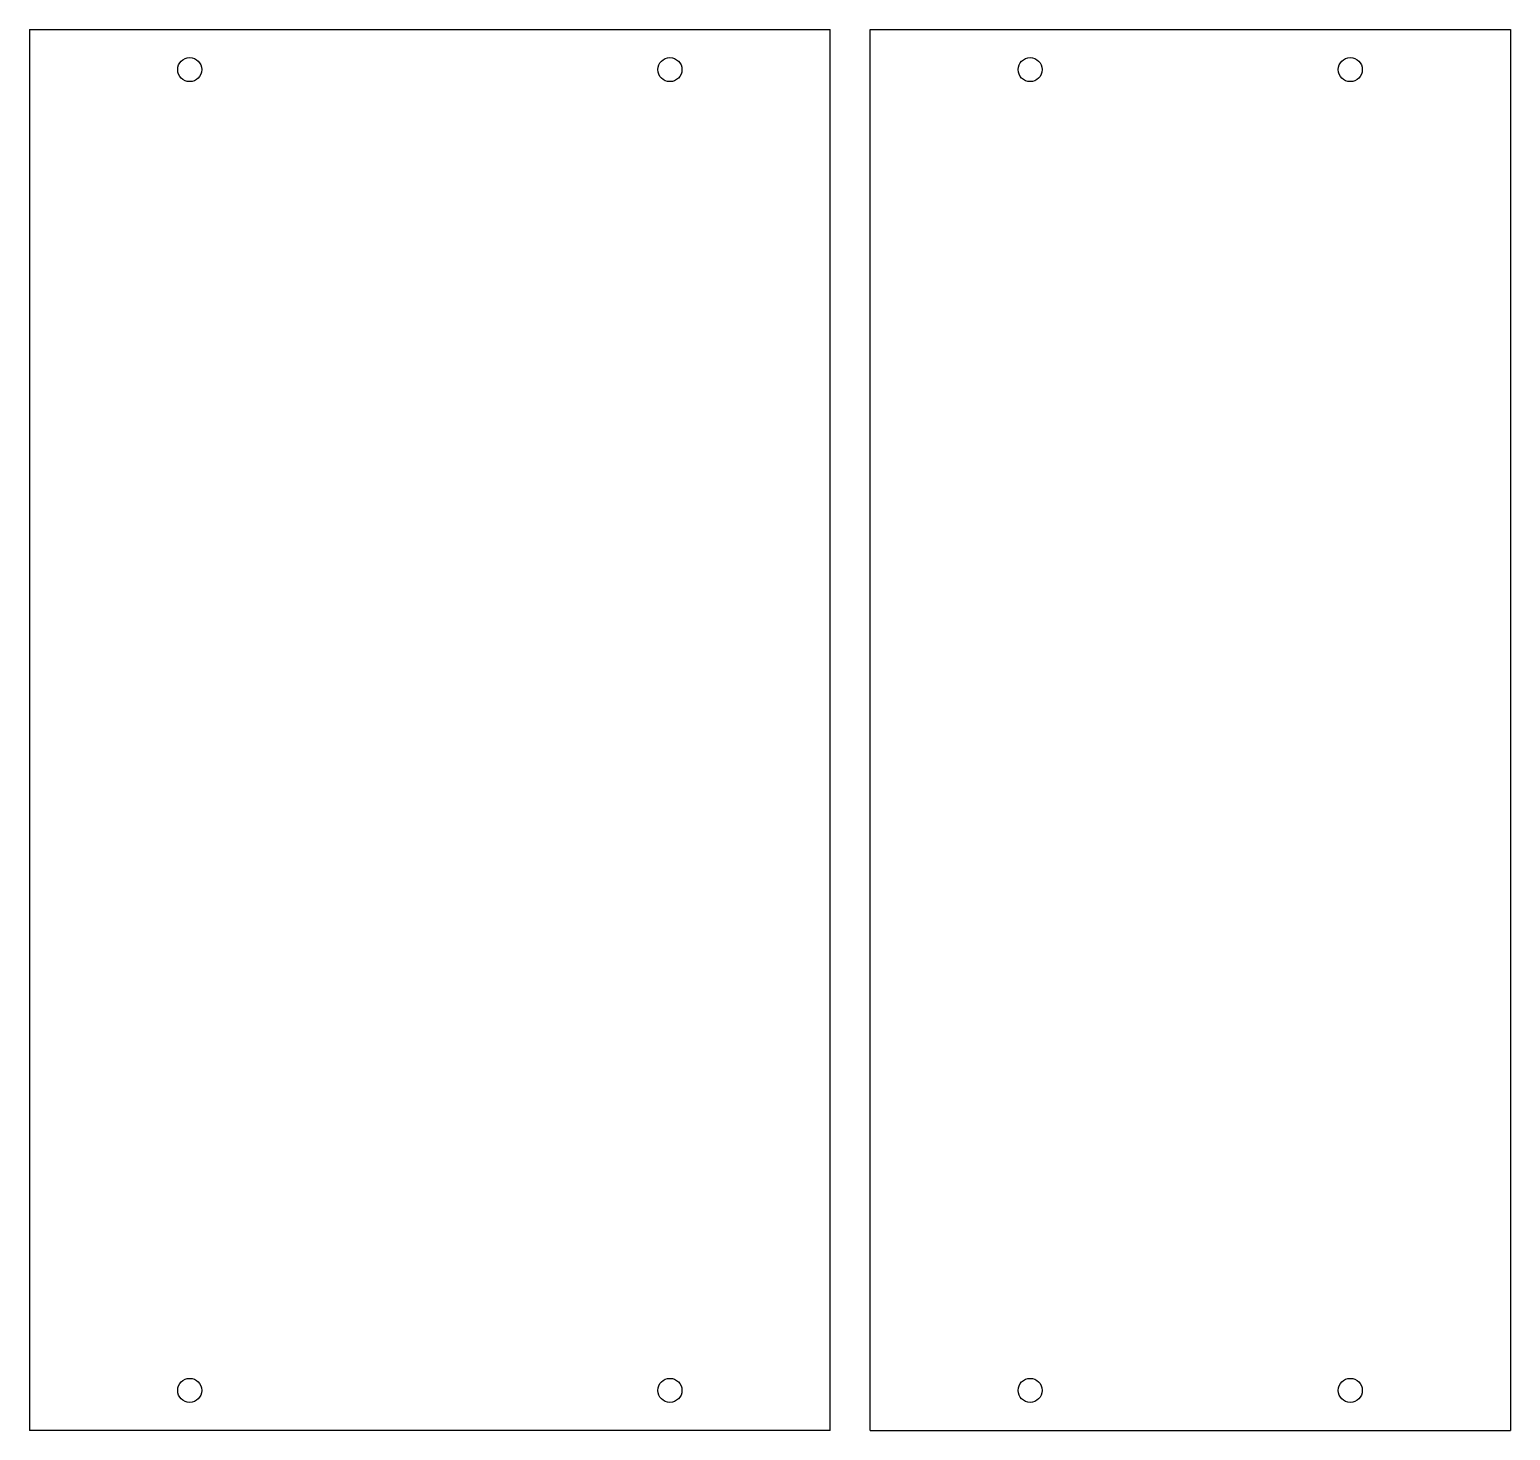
# Model space of a CAD drawing. Header units: millimetres. Extents: x 0 to 370, y 0 to 350.
import ezdxf

# ---------------------------------------------------------------- set-up
doc = ezdxf.new("R2010")
doc.units = ezdxf.units.MM
doc.header["$LTSCALE"] = 10
doc.layers.get('0').update_dxf_attribs({"linetype": 'CONTINUOUS'})

msp = doc.modelspace()

# ---------------------------------------------------------------- linework, layer by layer
at = {"linetype": 'CONTINUOUS'}
for p, q in [((0, 350), (200, 350)), ((0, 350), (0, 0)), ((200, 0), (200, 350)), ((210, 0), (210, 350)), ((210, 350), (370, 350)), ((370, 350), (370, 0)), ((200, 0), (0, 0)), ((210, 0), (370, 0))]:
    msp.add_line(p, q, dxfattribs=at)
for centre in [(40, 340), (160, 340), (250, 340), (330, 340), (40, 10), (160, 10), (250, 10), (330, 10)]:
    msp.add_circle(centre, 3, dxfattribs=at)

doc.saveas('drawing.dxf')
